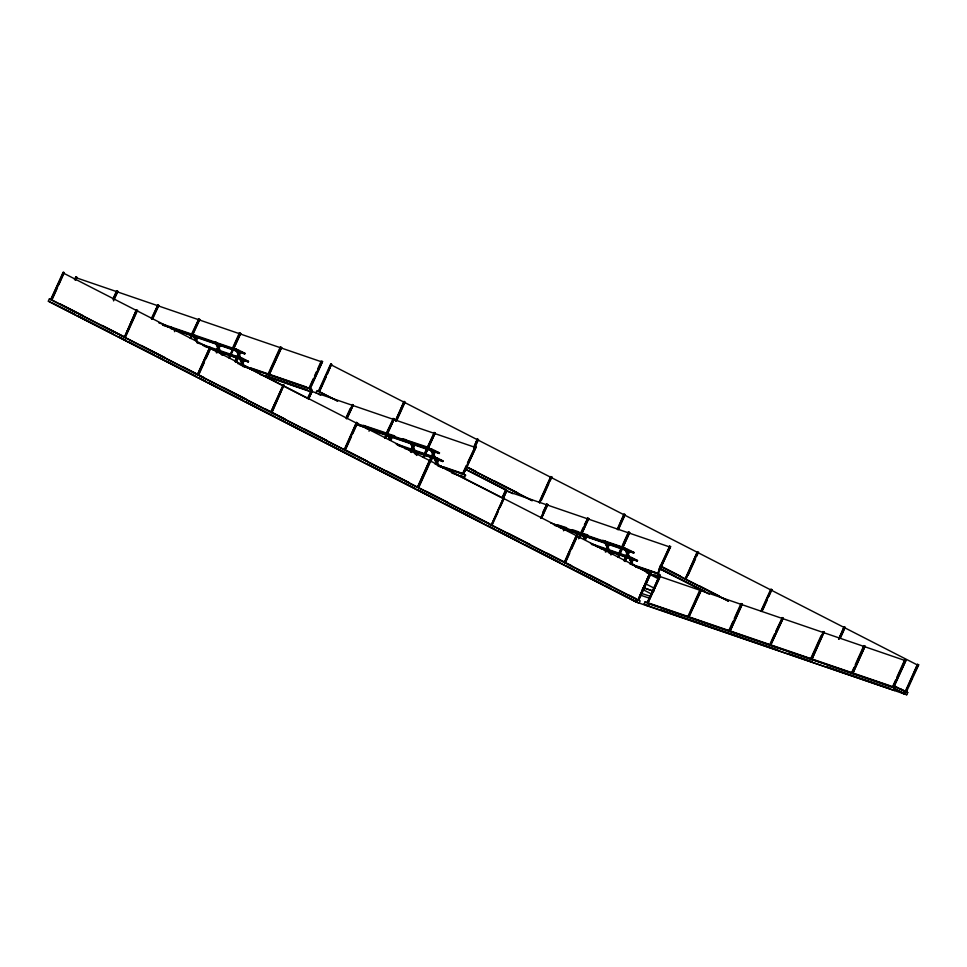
<?xml version="1.0" encoding="UTF-8"?>
<svg xmlns="http://www.w3.org/2000/svg" width="967" height="967" viewBox="0 0 967 967"><rect width="100%" height="100%" fill="white"/><g stroke="black" fill="none" stroke-linecap="round" stroke-linejoin="round"><path stroke-width="1.45" d="M901.026 689.072L907.747 692.517L906.732 694.765L635.984 601.994L48.35 301.184L49.365 298.936L51.952 299.927L57.488 287.683M64.257 272.706L63.121 272.235L50.828 299.468L63.568 272.464L64.257 272.706L58.721 284.951M52.121 298.344L53.971 294.258M55.204 291.538L57.657 286.087M58.89 283.367L63.81 272.476M51.614 299.818L63.629 273.214L136.516 310.528L124.513 337.132L136.456 309.778L137.592 310.25L125.299 337.471L124.163 337.012M74.435 279.499L76.006 276.888L74.773 279.608M75.329 279.959L76.901 277.348L75.668 280.067M113.526 297.606L116.596 290.801L117.841 291.381L113.538 300.906M113.163 299.637L116.765 291.659L76.163 277.747M113.502 299.758L117.104 291.78L157.706 305.681L151.698 318.989M113.804 299.432L117.841 291.381M124.61 337.241L136.456 309.778M124.961 337.362L136.963 310.758L209.863 348.072M151.396 318.445L157.887 304.943M152.037 319.098L158.781 305.403L152.629 319.013M170.422 326.616L172.017 328.006M174.495 331.681L175.378 329.735L174.483 329.276M191.72 333.833L198.827 318.977M190.233 338.329L198.646 319.714L158.044 305.802M190.584 338.45L199.722 319.424L191.115 338.486M196.035 339.127L194.113 334.933M195.346 338.897L196.313 336.758M197.087 342.85L195.89 340.13L197.208 337.205L220.428 345.159L219.11 348.084L222.096 354.889L223.063 352.75M197.776 343.092L196.579 340.372L197.897 337.447L197.002 336.987M209.803 347.334L197.51 374.555L209.803 347.334L210.939 347.794L206.019 358.684M198.308 374.906L210.31 348.301L283.21 385.615L271.195 412.22M204.182 362.77L198.646 375.027L197.51 374.555M215.907 342.85L215.472 342.052L218.107 347.866L215.762 343.865M222.386 354.913L223.268 352.967L222.374 352.508L221.407 354.647L218.421 347.854L219.739 344.929L218.844 344.47L217.877 346.609L216.632 342.644M216.185 350.356L217.418 347.624M216.245 352.665L217.962 348.869L218.651 349.099L216.934 352.895M223.075 355.155L223.957 353.197L243.66 359.954L242.342 362.879L243.527 365.599M232.66 347.854L239.417 332.878L240.662 333.458L229.59 357.959M228.78 357.681L239.586 333.736L198.984 319.823M229.119 357.79L240.662 333.458M235.61 349.595L236.552 349.268L238.498 354.853L236.153 350.852M242.765 359.494L241.798 361.634L238.813 354.841L240.13 351.915L239.236 351.456L238.269 353.596L237.024 349.631M238.958 353.837L237.713 349.873L235.863 349.039M234.727 361.428L237.809 354.611M235.489 362.178L238.353 355.856L239.042 356.086L236.178 362.42M241.883 360.51L239.502 355.07L240.819 352.145M242.693 358.406L242.439 358.962L248.253 361.948L248.507 361.38L242.693 358.406L198.694 343.333M170.917 328.623L244.724 353.91L244.977 353.342L239.163 350.368L158.83 322.845M240.287 364.994L241.339 362.661L238.353 355.856M244.82 367.194L243.031 363.108L244.349 360.195L245.787 360.679M245.956 367.001L246.21 366.445L252.024 369.418L251.771 369.986M280.357 346.911L268.064 374.132L269.31 374.712L281.602 347.479L280.708 347.032M268.959 374.592L281.602 347.479M284.286 385.337L283.597 385.108L270.857 412.099L283.15 384.878L283.839 385.108L272.609 411.205M271.642 412.45L283.657 385.845L356.557 423.171M317.611 369.104L321.298 360.933L322.543 361.513L310.25 388.734L309.005 388.166L313.308 378.629M314.541 375.909L316.39 371.824M309.899 388.625L322.543 361.513M307.409 398.537L311.447 390.487L312.341 390.946L308.654 399.117M308.376 397.292L311.447 390.487M308.606 397.993L311.604 391.345L352.206 405.246L346.198 418.554M308.304 398.996L312.341 390.946M315.931 392.856L316.946 390.608L337.12 400.942M337.749 400.991L318.409 391.151L330.702 363.918L331.391 364.16L327.535 373.915M318.856 391.381L331.149 364.148L331.838 364.378M320.935 387.296L322.785 383.21M324.018 380.49L325.238 377.771M327.704 372.319L331.391 364.16M319.195 391.49L331.21 364.897L404.109 402.212L395.696 420.826M326.302 376.634L319.545 391.611L318.409 391.151M346.512 416.644L350.199 408.473M346.549 418.675L352.544 405.366L393.146 419.279L384.745 437.894M346.79 418.469L353.281 404.968L347.129 418.578M345.34 450.114L344.204 449.643L356.497 422.422L357.633 422.881L352.713 433.772M344.651 449.873L356.497 422.422M345.944 448.748L351.48 436.504M364.922 426.181L366.529 427.583M368.995 431.246L369.877 429.3L368.983 428.84L391.502 436.552M386.22 433.397L393.327 418.542M385.084 438.015L393.484 419.4L434.086 433.301L423.28 457.246M385.277 437.942L394.222 419.001L385.615 438.051M391.72 436.782L390.39 439.695L391.079 439.937L392.397 437.011L390.825 436.322L389.858 438.462L388.613 434.497M395.443 420.524L404.049 401.462L405.185 401.934L397.183 419.63M395.89 420.754L404.049 401.462M396.144 421.056L404.557 402.441L477.444 439.755L473.842 447.733M409.718 442.185L410.661 441.859L409.718 442.185L412.607 447.431L410.951 443.672M413.066 446.416L411.821 442.451L409.972 441.617M410.068 451.287L411.918 447.201M410.745 452.23L412.462 448.434L413.151 448.664L411.434 452.471M416.451 455.457L417.768 452.532L416.874 452.072L415.907 454.224L412.921 447.419L414.239 444.494M416.596 454.454L413.61 447.648L414.928 444.735L414.033 444.276L436.758 452.218M417.575 454.72L418.457 452.774M424.706 452.87L434.268 432.563L435.162 433.023L424.102 457.524M423.619 457.367L434.437 433.421L475.027 447.334L463.012 473.927L437.821 465.296M423.751 457.415L435.162 433.023M430.11 449.172L431.052 448.845L432.998 454.417L430.666 450.417M432.467 451.13L433.458 453.402L431.536 449.208M419.303 486.304L430.992 460.437L429.856 459.978L417.563 487.199L432.309 454.188M432.769 453.172L433.736 451.021L434.63 451.48L433.313 454.405L436.298 461.211L437.265 459.059L438.16 459.518L436.842 462.444L438.039 465.163M417.901 487.32L429.916 460.715L357.004 423.401L344.989 449.993L344.204 449.643M418.348 487.549L430.363 460.945L503.275 498.271M430.569 460.485L432.853 455.421L435.924 461.102M430.69 461.984L433.542 455.65M436.987 461.44L434.002 454.635L435.319 451.722M437.193 457.971L436.939 458.539L442.753 461.513L443.007 460.945L437.193 457.971L396.035 443.877M365.429 428.188L439.223 453.475L439.477 452.907L433.663 449.933L357.585 423.872M438.728 465.405L437.531 462.673L438.849 459.76L440.287 460.256M440.468 466.577L440.722 466.009L446.536 468.983L446.283 469.551M473.697 447.177L477.384 439.006L478.52 439.477L475.45 446.283M474.144 447.407L477.384 439.006M462.564 473.709L466.263 465.538M467.484 462.818L475.208 446.597M474.894 446.633L477.891 439.985L550.791 477.299L539.381 502.574M476.102 447.056L463.459 474.156L476.102 447.056L474.87 446.476M451.807 473.044L464.559 477.408L465.586 475.16L462.492 473.576M501.921 498.102L505.608 489.931L506.841 490.511L491.369 524.984L506.841 490.511M502.876 496.857L505.946 490.051M491.707 525.105L503.722 498.501L576.634 535.827L564.619 562.431M498.198 511.603L492.058 525.214L490.922 524.755M500.048 507.518L504.351 497.993L503.215 497.522L504.351 497.993M539.054 502.417L550.731 476.55L551.867 477.021L550.03 481.107M539.501 502.647L551.178 476.779L551.867 477.021M539.828 502.804L551.238 477.529L624.138 514.843L617.538 529.481M541.423 500.169L548.797 483.826M542.862 512.135L546.887 504.085M540.698 518.119L546.706 504.822L506.116 490.91M541.049 518.239L547.056 504.931L587.646 518.844L578.641 538.8M541.29 518.034L547.781 504.532L541.641 518.155M559.422 525.746L561.029 527.148M560.594 526.35L560.34 526.906L582.859 534.63M563.495 530.81L564.377 528.864L563.483 528.405M569.72 553.245L565.417 562.77L564.281 562.31L576.574 535.077L577.71 535.549L571.557 549.159M564.728 562.54L576.574 535.077M565.066 562.661L577.081 536.056L649.993 573.383L637.978 599.975M578.882 537.048L583.186 527.523M584.406 524.791L587.827 518.107M579.584 537.579L587.996 518.965L628.586 532.877M579.777 537.507L588.722 518.566L580.115 537.628M585.047 538.268L583.802 534.304L581.953 533.47L584.588 539.284L582.932 535.525M585.325 535.887L584.358 538.027L583.355 535.766M604.218 541.75L605.161 541.423L604.218 541.75L607.107 546.996M605.886 543.478L607.566 545.98L606.333 542.016L604.472 541.182M606.877 545.751L607.844 543.611M605.245 551.794L606.962 547.999L607.651 548.241L605.934 552.036M610.951 555.022L612.268 552.097L611.374 551.649L610.407 553.789L607.421 546.984L608.739 544.058L631.27 551.782M611.096 554.018L608.11 547.225L609.428 544.3L608.533 543.841M617.321 529.082L624.078 514.106L625.214 514.565L618.457 529.541M617.768 529.3L624.078 514.106M617.986 529.711L624.585 515.073L697.497 552.399L685.482 579.003M612.075 554.284L612.957 552.338L602.719 548.833M619.206 552.435L621.044 548.349M622.277 545.63L628.429 532.019L629.662 532.587L618.602 557.101M617.78 556.811L628.768 532.14M618.118 556.932L628.937 532.986L669.527 546.899L657.524 573.504L632.321 564.861M618.251 556.98L629.662 532.587M624.609 548.736L625.552 548.41L626.954 552.737M627.813 553.97L631.487 561.005L627.813 553.97L629.13 551.045L628.236 550.598L627.269 552.737L626.036 548.773M623.739 560.57L626.809 553.753L625.166 549.993M624.501 561.319L627.353 554.985L631.028 562.02L628.042 555.227L625.19 561.549M628.502 554.212L629.819 551.287M631.693 557.536L631.439 558.104L637.253 561.078L637.507 560.522L631.693 557.536L590.535 543.442M559.929 527.752L633.723 553.039L633.977 552.471L628.163 549.498L550.67 522.954M630.798 560.775L631.765 558.636L632.66 559.095L631.342 562.008L632.539 564.728M633.228 564.97L632.031 562.25L633.349 559.325L632.454 558.866M634.968 566.142L635.222 565.574L641.036 568.56L640.783 569.116M635.984 601.994L636.999 599.745L640.166 600.833L639.151 603.082L614.238 590.329M649.933 572.633L638.087 600.096L649.933 572.633L651.069 573.105L638.776 600.326L51.166 299.589M639.55 597.376L651.069 573.105M658.914 569.188L669.708 546.162M646.161 605.137L894.487 690.571L895.502 688.311L649.244 603.94L648.228 606.188L644.107 604.085L645.122 601.825L889.954 685.712M670.602 546.621L657.971 573.733L670.602 546.621L669.369 546.041M647.83 601.462L659.506 575.595L647.213 602.816M660.401 576.054L647.769 603.166L660.401 576.054L659.168 575.474M696.723 556.206L698.573 552.121L697.437 551.649L685.144 578.882L686.28 579.342M685.591 579.112L697.437 551.649M685.929 579.233L697.944 552.628L770.856 589.955M688.117 575.268L695.503 558.926M688.262 616.958L700.265 590.353L659.675 576.453L647.66 603.045L852.024 673.068L864.027 646.464L823.437 632.563L811.422 659.156M688.601 617.079L700.616 590.474L741.206 604.387L729.203 630.992M688.709 617.188L701.341 590.075L688.709 617.188L687.815 616.728L700.108 589.507L701.341 590.075M733.059 621.225L728.755 630.762L729.988 631.33L742.281 604.109L741.048 603.529L734.279 618.505M760.956 610.987L770.796 589.205L771.932 589.677L768.862 596.482M761.247 611.229L771.243 589.435L771.932 589.677M761.694 611.458L771.303 590.184L844.215 627.51L839.416 638.147M762.709 610.092L767.012 600.567M770.312 643.418L774.615 633.893M775.836 631.173L782.327 617.671M770.143 645.013L782.146 618.409L741.556 604.508M783.222 618.131L770.59 645.243L783.222 618.131L781.989 617.562M821.08 635.67L810.636 658.817L811.869 659.385L824.162 632.164L822.929 631.584L824.162 632.164M811.083 659.035L823.086 632.442L782.496 618.529M823.824 632.043L811.869 659.385M838.619 639.018L844.155 626.761L845.291 627.22L840.371 638.111M839.066 639.247L844.155 626.761M839.864 638.377L844.662 627.74L917.574 665.066M854.03 667.399L851.576 672.839L852.809 673.419L865.102 646.186L863.869 645.605L855.263 664.667M895.587 680.055L892.517 686.86L893.75 687.44L906.043 660.219L904.81 659.639L896.82 677.335M893.411 687.319L906.043 660.219M907.747 692.517L904.58 691.429L903.565 693.677L893.435 688.492M905.221 691.538L917.514 664.317L918.65 664.776L906.357 692.009L893.629 685.555M905.668 691.768L917.514 664.317M905.91 691.78L907.143 689.06M908.364 686.328L912.05 678.169M913.283 675.437L918.65 664.776M239.925 333.857L280.527 347.769L268.512 374.362L243.321 365.731M192.687 334.896L194.802 335.162L195.539 338.003M162.831 324.864L169.914 327.293M171.328 327.777L192.493 335.029M193.859 335.489L215.012 342.741M216.378 343.212L235.368 349.716M236.77 350.199L237.459 350.429M162.661 325.142L244.977 353.342M174.689 329.493L195.842 336.746M221.83 345.642L242.258 352.641M195.89 340.13L196.579 340.372M218.421 347.854L219.11 348.084M238.813 354.841L239.502 355.07M202.695 345.352L241.013 358.479M204.508 346.307L248.507 361.38M216.439 350.634L223.268 352.967M212.764 349.788L248.253 361.948M242.342 362.879L243.031 363.108M237.701 363.532L246.21 366.445M250.936 367.992L306.454 387.018M241.702 365.55L312.003 389.616L307.881 387.501M243.515 366.505L252.024 369.418M352.387 404.508L353.281 404.968M48.35 301.184L637.567 602.538M265.574 375.607L306.865 389.749M52 302.78L75.1 314.335M264.789 375.692L308.92 390.813M259.736 374.302L310.987 391.865M384.491 432.382L363.133 425.262M394.729 435.899L385.664 432.986M402.925 438.704L407.01 440.106M426 446.609L408.183 440.698M387.187 434.461L389.302 434.739L390.535 438.704M357.331 424.428L364.414 426.858M365.84 427.341L386.993 434.594M388.359 435.065L410.89 442.777M411.567 443.019L429.868 449.28M431.282 449.764L432.225 449.437L430.363 448.603M357.161 424.706L439.477 452.907M356.956 424.718L366.88 428.115M393.762 437.483L413.344 444.034L412.377 446.174L411.386 443.913M412.921 447.419L413.61 447.648M433.313 454.405L434.002 454.635M397.195 444.917L435.513 458.044M399.008 445.872L443.007 460.945M408.207 449.256L417.768 452.532M418.965 452.798L438.16 459.518M404.436 448.386L442.753 461.513M436.842 462.444L437.531 462.673M436.383 463.459L437.072 463.701M436.903 464.559L435.791 464.015L436.455 464.414M435.041 464.063L440.722 466.009M443.031 466.735L461.452 473.044M441.484 466.904L465.586 475.16M438.015 466.07L446.536 468.983M270.857 412.099L271.993 412.571M566.71 527.752L557.633 524.839M572.174 529.614L578.991 531.959M587.863 534.993L580.164 532.551M602.683 540.275L623.763 547.491M554.671 524.972L558.926 526.423M583.548 534.86L605.39 542.342M606.079 542.584L624.368 548.857M625.782 549.329L626.725 549.002L624.863 548.168M554.296 525.262L633.977 552.471M563.688 528.623L584.854 535.875M588.274 537.048L607.373 543.599M607.421 546.984L608.11 547.225M591.695 544.494L630.025 557.621M596.349 546.415L637.507 560.522M614.359 552.822L634.787 559.82M600.35 548.434L637.253 561.078M417.563 487.199L418.699 487.67M631.342 562.008L632.031 562.25M630.883 563.024L631.572 563.265M629.541 563.628L635.222 565.574M637.531 566.299L655.964 572.621M635.984 566.469L660.086 574.724L656.992 573.141M635.355 566.614L641.036 568.56M742.281 604.109L729.988 631.33M865.102 646.186L852.809 673.419M646.307 572.609L659.071 576.973L654.937 574.869M643.937 587.851L653.91 591.272M643.14 587.682L653.112 591.103M564.281 562.31L564.97 562.54M640.529 593.073L650.924 596.53M639.985 594.971L649.945 598.38M644.107 604.085L648.373 605.547M661.186 609.935L777.915 649.921M787.875 653.341L812.075 661.633M826.314 666.505L890.365 688.456M633.917 600.942L637.096 602.03M901.498 692.614L903.093 693.158M242.705 365.151L241.291 364.45L306.43 397.8M631.584 564.136L630.242 563.58L631.741 564.22M438.172 465.284L500.942 497.364M631.354 564.172L659.204 578.387M649.606 574.325L658.902 579.064M239.417 332.878L240.312 333.337M433.929 432.454L434.824 432.902M628.429 532.019L629.324 532.479M198.477 318.856L199.722 319.424M392.977 418.421L394.222 419.001M587.489 517.986L588.722 518.566M157.536 304.823L158.781 305.403M546.548 503.964L547.781 504.532M466.698 466.735L476.102 471.545M494.935 481.179L517.792 492.892M660.328 565.852L680.502 576.175M699.322 585.821L719.496 596.143M467.206 467.266L532.152 500.507M660.304 566.106L728.356 600.942M427.402 447.092L429.263 447.926M466.215 467.025L532.104 500.749M661.186 566.831L728.429 601.244M893.822 685.917L904.58 691.429M241.363 352.181L244.724 353.91M435.863 451.758L439.223 453.475M630.375 551.323L633.723 553.039M891.381 686.207L895.502 688.311M472.404 472.416L479.124 475.861M481.808 477.239L506.019 489.628M660.654 568.789L675.449 576.368M678.133 577.734L705.028 591.502M895.974 689.253L906.732 694.765M465.792 469.309L506.889 490.342M660.304 568.874L704.568 591.538M895.031 689.036L905.148 694.221M116.596 290.801L117.49 291.26M311.096 390.366L311.99 390.825M317.998 393.92L320.681 395.298M465.889 469.624L512.945 493.714M659.494 568.729L709.246 594.197M215.472 342.052L217.321 342.886L218.566 346.851M75.656 276.767L76.901 277.348M460.437 475.305L464.559 477.408M442.922 467.835L443.817 468.294M637.422 567.399L638.317 567.859M635.984 566.904L636.878 567.363M769.696 644.784L770.929 645.364M645.388 583.681L654.671 588.432M642.306 589.278L651.673 594.076M688.153 616.849L689.048 617.309M645.122 601.825L649.244 603.94M60.607 304.146L83.464 315.846M102.297 325.492L123.8 336.504M141.291 345.449L165.49 357.838M182.968 366.783L204.484 377.807M223.317 387.441L246.174 399.141M264.994 408.775L285.168 419.098M304.001 428.744L326.858 440.444M345.678 450.078L367.194 461.09M386.026 470.736L408.884 482.436M426.362 491.381L447.878 502.393M466.698 512.027L489.568 523.739M508.388 533.373L529.904 544.385M547.382 553.329L571.594 565.719M589.072 574.676L610.588 585.688M629.408 595.321L636.129 598.766M49.365 298.936L636.999 599.745M77.783 315.713L112.74 333.603M119.461 337.048L126.181 340.493M128.877 341.871L154.418 354.937M157.113 356.315L163.834 359.76M166.517 361.138L196.096 376.284M198.791 377.65L205.512 381.095M208.195 382.473L243.152 400.362M245.848 401.74L275.426 416.886M278.109 418.264L284.83 421.709M287.525 423.075L322.482 440.976M325.166 442.354L354.744 457.488M357.439 458.866L360.123 460.244M366.844 463.689L401.801 481.578M404.496 482.956L415.254 488.468M417.937 489.846L439.453 500.858M446.174 504.291L481.131 522.192M487.852 525.625L494.572 529.07M497.268 530.448L518.771 541.46M525.492 544.904L560.449 562.794M567.182 566.239L573.902 569.672M576.586 571.05L602.139 584.128M604.822 585.506L611.543 588.951M626.967 550.707L627.958 552.967M605.463 543.236L606.563 545.751M606.962 547.999L609.355 553.438M432.853 455.421L435.839 462.226M412.462 448.434L414.843 453.874M388.976 437.205L390.076 439.719L387.743 435.718M241.883 363.894L243.068 366.614M217.962 348.869L219.751 352.943M193.932 336.383L195.576 340.142L193.243 336.153M280.865 347.878L268.862 374.483L309.452 388.396L321.467 361.791L280.865 347.878M586.22 536.347L584.902 539.272L585.591 539.501L586.909 536.576L586.22 536.347M864.377 646.585L852.362 673.189L892.964 687.09L904.967 660.497L864.377 646.585"/></g></svg>
